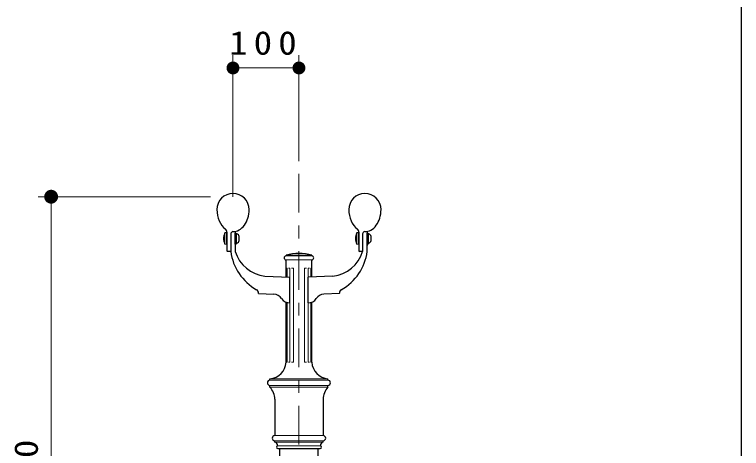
# Model space of a CAD drawing. Units: millimetres on the paper, scale 1:20. Extents: x -365 to 0, y 0 to 257.
# Drawn here: x -56.4 to 0, y 114 to 147.7 of the extents above; entities that cross this region are included whole.
import ezdxf

# ---------------------------------------------------------------- set-up
doc = ezdxf.new("R2010")
doc.units = ezdxf.units.MM
doc.linetypes.add('USER2', pattern=[6, 3, -1, 1, -1])
doc.layers.add('1_20', color=3, linetype='Continuous', lineweight=25)
doc.layers.add('NAKAMURA図枠', color=7, linetype='Continuous', lineweight=13)
doc.styles.add('ＭＳ ゴシック', font='')
doc.styles.get('ＭＳ ゴシック').set_extended_font_data('MS Gothic')

# ---------------------------------------------------------------- blocks, each defined once
blk = doc.blocks.new('filled_dot')
at = {"color": 0, "linetype": 'Continuous', "lineweight": -2, "const_width": 1.25}
blk.add_lwpolyline([(-0.625, 0, 1), (0.625, 0, 1)], format="xyb", close=True, dxfattribs=at)

msp = doc.modelspace()

# ---------------------------------------------------------------- linework, layer by layer
at = {"layer": '1_20', "color": 7, "lineweight": 13}
for p, q in [((-39.468, 133.567), (-39.468, 144.567)), ((-34.348, 136.335), (-34.348, 144.567)), ((-39.468, 143.567), (-34.348, 143.567)), ((-41.218, 133.567), (-54.583, 133.567)), ((-53.583, 91.067), (-53.583, 133.567)), ((-33.348, 129.017), (-35.348, 129.017)), ((-33.348, 128.967), (-35.348, 128.967)), ((-33.348, 128.667), (-35.348, 128.667)), ((-33.348, 128.667), (-35.348, 128.667)), ((-35.259, 128.017), (-35.314, 128.017)), ((-35.259, 127.324), (-35.259, 128.017)), ((-35.064, 128.017), (-35.17, 128.017)), ((-35.064, 127.317), (-35.064, 128.017)), ((-34.775, 128.017), (-34.924, 128.017)), ((-34.775, 120.717), (-34.775, 128.017)), ((-33.921, 128.017), (-33.772, 128.017)), ((-33.921, 120.717), (-33.921, 128.017)), ((-33.632, 128.017), (-33.526, 128.017)), ((-33.632, 127.317), (-33.632, 128.017)), ((-33.437, 127.324), (-33.437, 128.017)), ((-33.437, 128.017), (-33.382, 128.017)), ((-35.259, 120.717), (-35.259, 125.344)), ((-35.064, 120.717), (-35.064, 125.317)), ((-33.632, 120.717), (-33.632, 125.32)), ((-33.437, 120.717), (-33.437, 125.344)), ((-35.259, 120.717), (-35.314, 120.717)), ((-35.064, 120.717), (-35.17, 120.717)), ((-34.775, 120.717), (-34.924, 120.717)), ((-33.921, 120.717), (-33.772, 120.717)), ((-33.632, 120.717), (-33.526, 120.717)), ((-33.437, 120.717), (-33.382, 120.717)), ((-32.098, 119.417), (-36.598, 119.417)), ((-36.598, 119.317), (-32.098, 119.317)), ((-36.598, 118.917), (-32.098, 118.917)), ((-36.598, 118.767), (-32.098, 118.767)), ((-36.223, 115.017), (-32.473, 115.017)), ((-36.223, 114.617), (-32.473, 114.617)), ((-32.473, 114.517), (-36.223, 114.517)), ((-35.998, 114.217), (-32.698, 114.217))]:
    msp.add_line(p, q, dxfattribs=at)
at = {"layer": '1_20', "color": 7, "linetype": 'USER2', "lineweight": 13}
msp.add_line((-34.348, 135.335), (-34.348, 61.477), dxfattribs=at)
at = {"layer": '1_20'}
for p, q in [((-40.184, 130.192), (-40.184, 130.442)), ((-39.943, 130.767), (-40.093, 130.763)), ((-40.093, 129.871), (-40.093, 130.763)), ((-39.943, 130.82), (-39.943, 129.367)), ((-39.943, 129.867), (-39.943, 130.767)), ((-39.943, 129.967), (-39.943, 130.667)), ((-39.643, 130.679), (-39.643, 129.317)), ((-39.293, 130.871), (-39.293, 129.317)), ((-39.293, 129.892), (-39.293, 130.742)), ((-39.293, 130.742), (-39.213, 130.742)), ((-39.213, 130.742), (-39.213, 129.892)), ((-39.213, 129.967), (-39.213, 130.667)), ((-39.193, 130.667), (-39.213, 130.667)), ((-38.993, 130.167), (-38.993, 130.467)), ((-29.944, 130.192), (-29.944, 130.442)), ((-29.703, 130.767), (-29.853, 130.763)), ((-29.853, 129.871), (-29.853, 130.763)), ((-29.703, 130.82), (-29.703, 129.367)), ((-29.703, 129.867), (-29.703, 130.767)), ((-29.703, 129.967), (-29.703, 130.667)), ((-29.403, 130.679), (-29.403, 129.317)), ((-29.053, 130.871), (-29.053, 129.788)), ((-29.053, 130.742), (-28.973, 130.742)), ((-29.053, 129.317), (-29.053, 130.742)), ((-28.973, 130.742), (-28.973, 129.892)), ((-28.953, 130.667), (-28.973, 130.667)), ((-28.973, 129.967), (-28.973, 130.667)), ((-28.753, 130.167), (-28.753, 130.467)), ((-40.193, 130.317), (-40.184, 130.317)), ((-39.943, 129.867), (-40.093, 129.871)), ((-39.213, 129.892), (-39.293, 129.892)), ((-39.193, 129.967), (-39.213, 129.967)), ((-29.953, 130.317), (-29.944, 130.317)), ((-29.703, 129.867), (-29.853, 129.871)), ((-28.973, 129.892), (-29.053, 129.892)), ((-28.953, 129.967), (-28.973, 129.967)), ((-39.693, 129.317), (-39.893, 129.317)), ((-29.453, 129.317), (-29.653, 129.317)), ((-35.348, 129.017), (-35.348, 128.967)), ((-35.348, 127.328), (-35.348, 128.667)), ((-33.348, 129.017), (-33.348, 128.967)), ((-33.348, 127.328), (-33.348, 128.667)), ((-36.985, 127.39), (-35.057, 127.317)), ((-35.057, 125.317), (-35.057, 127.317)), ((-31.712, 127.39), (-33.64, 127.317)), ((-33.64, 125.317), (-33.64, 127.317)), ((-37.486, 126.046), (-37.486, 126.089)), ((-37.486, 126.046), (-36.29, 126)), ((-31.21, 126.046), (-32.406, 126)), ((-31.21, 126.046), (-31.21, 126.089)), ((-35.348, 120.717), (-35.348, 125.374)), ((-35.06, 125.317), (-35.057, 125.317)), ((-33.636, 125.317), (-33.64, 125.317)), ((-33.348, 120.717), (-33.348, 125.374)), ((-36.598, 119.317), (-36.598, 119.417)), ((-32.098, 119.317), (-32.098, 119.417)), ((-36.598, 118.767), (-36.598, 118.917)), ((-32.098, 118.767), (-32.098, 118.917)), ((-36.223, 117.844), (-36.223, 117.814)), ((-36.223, 117.814), (-36.223, 115.017)), ((-32.473, 117.844), (-32.473, 115.017)), ((-36.223, 114.517), (-36.223, 114.617)), ((-32.473, 114.517), (-32.473, 114.617)), ((-35.998, 114.017), (-32.698, 114.017)), ((-35.848, 114.017), (-35.848, 71.067)), ((-32.848, 71.067), (-32.848, 114.017))]:
    msp.add_line(p, q, dxfattribs=at)
for centre, radius, start, end in [((-39.468, 132.567), 1.25, 0, 180), ((-29.228, 132.567), 1.25, 0, 180), ((-40.243, 130.82), 0.3, 0, 53.378), ((-30.003, 130.82), 0.3, 0, 53.378), ((-39.148, 130.317), 1.045, 154.7288, 205.2712), ((-39.468, 130.679), 0.175, 93, 180), ((-39.193, 130.467), 0.2, 0, 90), ((-28.908, 130.317), 1.045, 154.7288, 205.2712), ((-29.228, 130.679), 0.175, 93, 180), ((-28.953, 130.467), 0.2, 0, 90), ((-39.193, 130.167), 0.2, 270, 0), ((-28.953, 130.167), 0.2, 270, 0), ((-39.893, 129.367), 0.05, 180, 270), ((-39.693, 129.367), 0.05, 270, 0), ((-35.677, 129.836), 4, 187.4588, 240.664), ((-36.664, 130.121), 2.75, 197.0152, 263.2948), ((-32.033, 130.121), 2.75, 276.7052, 342.9848), ((-33.019, 129.836), 4, 299.336, 352.5412), ((-29.653, 129.367), 0.05, 180, 270), ((-29.453, 129.367), 0.05, 270, 0), ((-35.348, 128.817), 0.15, 90, 270), ((-34.348, 125.758), 3.408, 90, 107.0615), ((-34.348, 125.758), 3.408, 72.9385, 90), ((-33.348, 128.817), 0.15, 270, 90), ((-37.786, 126.089), 0.3, 0, 60.1063), ((-36.319, 125.251), 0.75, 32.9536, 87.8158), ((-32.378, 125.251), 0.75, 92.1842, 147.0464), ((-30.91, 126.089), 0.3, 119.8937, 180), ((-35.06, 126.067), 0.75, 212.9536, 270), ((-33.636, 126.067), 0.75, 270, 327.0464), ((-36.745, 120.809), 1.4, 276.0254, 356.2212), ((-31.951, 120.809), 1.4, 183.7788, 263.9746), ((-36.598, 119.117), 0.2, 90, 270), ((-32.098, 119.117), 0.2, 270, 90), ((-37.623, 117.813), 1.4, 1.294, 42.9551), ((-31.074, 117.813), 1.4, 137.0449, 178.706), ((-36.223, 114.817), 0.2, 90, 270), ((-32.473, 114.817), 0.2, 270, 90), ((-36.347, 114.189), 0.35, 4.4775, 69.2623), ((-35.998, 114.117), 0.1, 90, 270), ((-32.349, 114.189), 0.35, 110.7377, 175.5225), ((-32.698, 114.117), 0.1, 270, 90)]:
    msp.add_arc(centre, radius, start, end, dxfattribs=at)
for centre, start_param, end_param in [((-39.468, 132.567), 4.712389, 5.786138), ((-39.468, 132.567), 6.283185, 7.853982), ((-29.228, 132.567), 4.712389, 5.786138), ((-29.228, 132.567), 6.27586, 7.853982)]:
    msp.add_ellipse(centre, major_axis=(0, -1.713), ratio=0.729857, start_param=start_param, end_param=end_param, dxfattribs=at)
at = {"layer": 'NAKAMURA図枠', "color": 20, "lineweight": 25}
msp.add_line((0, 0), (0, 257), dxfattribs=at)

# ---------------------------------------------------------------- block references
at = {"layer": '1_20', "color": 7, "lineweight": 13, "xscale": 0.4, "yscale": 0.4}
msp.add_blockref('filled_dot', (-39.468, 143.567), dxfattribs=at)
at = {"layer": '1_20', "color": 7, "lineweight": 13}
for p, xscale, yscale, rotation in [((-34.348, 143.567), 0.4, 0.4, 180), ((-53.583, 133.567), 0.431, 0.431, 270)]:
    msp.add_blockref('filled_dot', p, dxfattribs=dict(at, xscale=xscale, yscale=yscale, rotation=rotation))

# ---------------------------------------------------------------- texts
at = {"layer": '1_20', "color": 7, "insert": (-36.908, 144.567), "char_height": 1.833, "attachment_point": 8, "style": 'ＭＳ ゴシック'}
msp.add_mtext('\\T1.33;\\W1.15;100', dxfattribs=at)
at = {"layer": '1_20', "color": 7, "insert": (-54.583, 112.317), "char_height": 1.833, "attachment_point": 8, "rotation": 90, "style": 'ＭＳ ゴシック'}
msp.add_mtext('\\T1.33;\\W1.15;850', dxfattribs=at)

doc.saveas('drawing.dxf')
